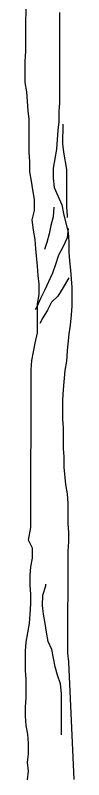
# Model space of a CAD drawing. Extents: x -886 to 3367, y 5244 to 10916.
# Drawn here: x 1143 to 1272, y 5244 to 7249 of the extents above; entities that cross this region are included whole.
import ezdxf

# ---------------------------------------------------------------- set-up
doc = ezdxf.new("R2010")
doc.units = 0
doc.header["$LTSCALE"] = 150
doc.layers.get('0').update_dxf_attribs({"linetype": 'CONTINUOUS'})

msp = doc.modelspace()

# ---------------------------------------------------------------- linework, layer by layer
at = {"color": 0}
for points in [[(1149.9, 5244), (1152, 5266.7), (1149.9, 5289.4), (1152, 5312), (1152, 5338.8), (1150, 5363.5), (1145.9, 5386.1), (1143.9, 5410.9), (1143.9, 5435.6), (1146, 5458.2), (1146, 5507.7), (1144, 5530.3), (1144, 5581.8), (1146.1, 5604.4), (1154.4, 5653.9), (1156.5, 5678.6), (1158.6, 5705.3), (1158.6, 5730), (1156.5, 5754.8), (1156.6, 5779.5), (1158.6, 5802.1), (1162.8, 5824.8), (1162.8, 5851.5), (1152.5, 5872.2), (1158.7, 5905.1), (1159.1, 6319), (1161.2, 6343.7), (1169.5, 6389), (1175.7, 6415.8), (1175.7, 6492), (1179.9, 6516.7), (1179.9, 6543.5), (1177.9, 6566.1), (1175.8, 6590.8), (1171.8, 6636.2), (1169.7, 6660.9), (1165.6, 6685.6), (1161.5, 6712.4), (1167.7, 6737.1), (1167.8, 6765.9), (1163.7, 6790.6), (1159.6, 6813.3), (1155.5, 6838), (1155.5, 6864.8), (1153.5, 6889.5), (1153.5, 6976), (1151.5, 6998.6), (1147.4, 7048.1), (1143.3, 7072.8), (1143.4, 7126.3), (1145.5, 7155.1), (1145.6, 7336.4)], [(1234.1, 7256), (1233.9, 7019.1), (1231.8, 6996.5), (1231.8, 6969.7), (1229.7, 6947.1), (1225.5, 6897.6), (1217.3, 6848.2), (1217.2, 6821.5), (1219.3, 6796.7), (1239.8, 6751.4), (1243.9, 6728.8), (1256.2, 6679.3), (1258.3, 6654.6), (1258.2, 6627.8), (1260.3, 6605.2), (1262.3, 6580.5), (1266.4, 6535.2), (1266.4, 6485.7), (1264.3, 6463.1), (1262.2, 6436.3), (1258, 6413.7), (1253.9, 6368.4), (1251.8, 6341.6), (1247.7, 6316.9), (1243.5, 6267.5), (1241.4, 6240.7), (1241.4, 6189.2), (1243.4, 6166.6), (1243.4, 6113), (1245.4, 6090.4), (1245.4, 6063.6), (1249.4, 6018.3), (1253.5, 5993.6), (1255.6, 5968.8), (1255.5, 5915.3), (1257.6, 5892.6), (1257.5, 5867.9), (1255.5, 5843.2), (1255.2, 5575.5), (1257.3, 5552.9), (1271.5, 5244.9)], [(1242.1, 6963.5), (1242, 6912), (1244.1, 6889.4), (1252.3, 6844.1), (1252.2, 6745.2), (1254.2, 6722.6), (1254.2, 6718.5)], [(1219.2, 6745.3), (1217.1, 6720.5), (1210.9, 6697.9), (1206.8, 6675.3), (1200.6, 6652.6), (1194.4, 6634.1)], [(1256.2, 6689.6), (1254.2, 6664.9), (1243.8, 6642.3), (1231.5, 6619.6), (1223.2, 6594.9), (1214.9, 6572.3), (1194.3, 6527), (1184, 6506.4), (1173.7, 6483.8), (1169.6, 6477.6)], [(1258.2, 6559.9), (1243.7, 6535.2), (1229.3, 6512.5), (1212.8, 6496.1), (1202.5, 6475.5), (1190.1, 6454.9), (1181.9, 6440.5)], [(1238.6, 5361.4), (1238.7, 5470.5), (1236.6, 5495.2), (1228.4, 5517.9), (1222.2, 5540.5), (1214, 5585.8), (1203.8, 5606.4), (1199.7, 5631.2), (1195.6, 5653.8), (1191.5, 5678.5), (1189.4, 5701.2), (1189.5, 5728), (1197.7, 5752.7), (1197.7, 5756.8)]]:
    msp.add_lwpolyline(points, dxfattribs=at)

doc.saveas('drawing.dxf')
